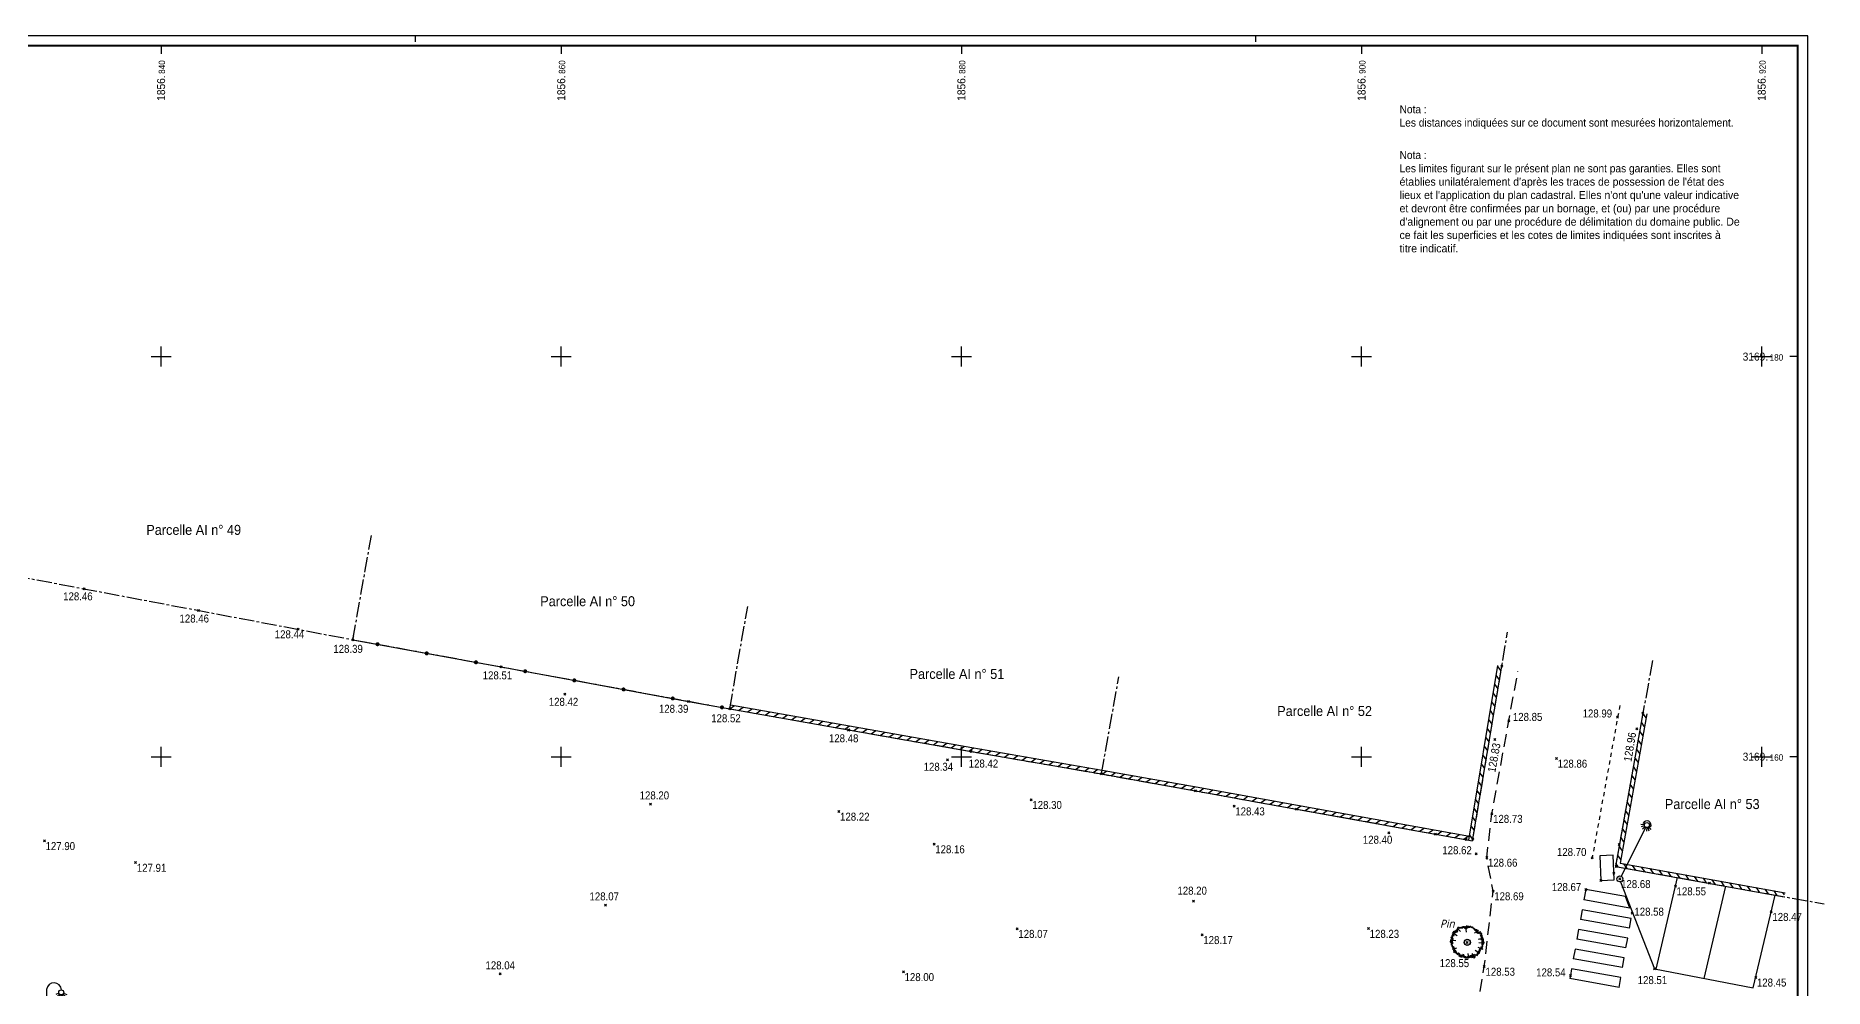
# Model space of a CAD drawing. Header units: millimetres. Extents: x 1856675 to 1856923, y 3169023 to 3169196.
# Drawn here: x 1856833.7 to 1856923.1, y 3169148.4 to 3169196 of the extents above; entities that cross this region are included whole.
import ezdxf
from ezdxf.enums import TextEntityAlignment as Align

# ---------------------------------------------------------------- set-up
doc = ezdxf.new("R2010")
doc.units = ezdxf.units.MM
doc.header["$PDMODE"] = 3
doc.header["$PDSIZE"] = 0.05
for name, pattern in [('AXES2', [28.575, 19.05, -3.175, 3.175, -3.175]), ('CACHE', [9.525, 6.35, -3.175]), ('Grille', [0.4, 0.2, -0.2])]:
    doc.linetypes.add(name, pattern=pattern)
for name, color, linetype in [('Carroyage(2)', 7, 'Continuous'), ('Carroyage(2)_Croix', 7, 'Continuous'), ('Carroyage(2)_Textes', 7, 'Continuous'), ('Chemin', 45, 'CACHE'), ('Clôture Symboles', 7, 'Continuous'), ('Elements de Voirie', 251, 'Continuous'), ('Lignes Blanches Voirie', 7, 'CACHE'), ('Limites', 1, 'AXES2'), ('Mise en Page', 7, 'Continuous'), ('Murs', 7, 'Continuous'), ('Murs Hachures', 7, 'Continuous'), ('Parking', 251, 'Continuous'), ('Points Topo', 7, 'Continuous'), ('Points Topo Altitude', 7, 'Continuous'), ('Réseaux Sol', 151, 'Continuous'), ('Textes', 7, 'Continuous'), ('Végétation', 102, 'Continuous')]:
    doc.layers.add(name, color=color, linetype=linetype)
doc.styles.add('Pts Topo SPE', font='', dxfattribs={"width": 0.9})
doc.styles.get("Standard").update_dxf_attribs({"font": '', "width": 0.95, "height": 0.4})
doc.styles.get('Pts Topo SPE').set_extended_font_data('Titillium Web Light')
doc.styles.get('Standard').set_extended_font_data('Titillium Web')
pattern_1 = [(304.8077, (1856911.8259, 3169139.8014), (0.2606907, 0.1812364), [])]

# ---------------------------------------------------------------- blocks, each defined once
blk = doc.blocks.new('SPE81')
at = {"layer": 'Elements de Voirie'}
blk.add_line((0, 3.15), (0, 0.15), dxfattribs=at)
at = {"layer": 'Elements de Voirie', "flags": 128}
for points in [[(0.621, 2.962), (0.46, 2.895)], [(0.648, 2.922), (0.525, 2.798)], [(0.689, 2.895), (0.622, 2.733)], [(0.737, 2.885), (0.737, 2.71)], [(0.784, 2.895), (0.85, 2.733)], [(0.824, 2.921), (0.947, 2.796)], [(0.852, 2.962), (1.013, 2.894)]]:
    blk.add_lwpolyline(points, dxfattribs=at)
at = {"layer": 'Elements de Voirie'}
for centre, radius in [((0.737, 3.01), 0.125), ((0, 0), 0.15)]:
    blk.add_circle(centre, radius, dxfattribs=at)
blk.add_arc((0.374, 3.111), 0.376, 3.62081, 174.02681, dxfattribs=at)
blk = doc.blocks.new('PointTopo_SPE')
at = {"color": 0}
blk.add_point((0, 0), dxfattribs=at)
at = {"layer": 'Points Topo Altitude', "style": 'Pts Topo SPE', "width": 0.9}
blk.add_attdef('ALT', text='', height=0.4, dxfattribs=at).set_placement((0.06, -0.06), align=Align.TOP_LEFT)
blk = doc.blocks.new('SPE34')
at = {"layer": 'Végétation'}
h = blk.add_hatch(color=34, dxfattribs=at)
h.dxf.hatch_style = 1
h.paths.add_polyline_path([(-0.161, 0, 1), (0.161, 0, 1)])
h.paths.add_polyline_path([(0.144, 0, -1), (-0.144, 0, -1)], flags=16)
at = {"layer": 'Végétation', "linetype": 'Continuous'}
for p, q in [((-0.874, 0.048), (-0.724, 0.04)), ((-0.865, 0.108), (-0.574, 0.093)), ((-0.863, 0.008), (-0.723, 0.02)), ((-0.844, 0.068), (-0.724, 0.07)), ((-0.838, 0.259), (-0.706, 0.191)), ((-0.836, 0.149), (-0.705, 0.121)), ((-0.817, 0.209), (-0.706, 0.151)), ((-0.799, 0.33), (-0.708, 0.281)), ((-0.798, 0.29), (-0.717, 0.241)), ((-0.794, 0.354), (-0.702, 0.319)), ((-0.77, 0.391), (-0.659, 0.342)), ((-0.752, 0.491), (-0.509, 0.335)), ((-0.741, 0.431), (-0.67, 0.372)), ((-0.712, 0.522), (-0.601, 0.444)), ((-0.703, 0.552), (-0.601, 0.464)), ((-0.673, 0.563), (-0.592, 0.504)), ((-0.643, 0.583), (-0.552, 0.515)), ((-0.614, 0.604), (-0.502, 0.496)), ((-0.564, 0.605), (-0.482, 0.536)), ((-0.534, 0.655), (-0.473, 0.596)), ((-0.515, 0.666), (-0.453, 0.607)), ((-0.505, 0.706), (-0.342, 0.548)), ((-0.496, 0.756), (-0.425, 0.687)), ((-0.467, 0.777), (-0.395, 0.698)), ((-0.416, 0.758), (-0.365, 0.708)), ((-0.356, 0.779), (-0.325, 0.699)), ((-0.306, 0.77), (-0.295, 0.69)), ((-0.276, 0.77), (-0.265, 0.69)), ((-0.226, 0.801), (-0.225, 0.741)), ((-0.196, 0.792), (-0.195, 0.721)), ((-0.177, 0.812), (-0.155, 0.702)), ((-0.136, 0.793), (-0.124, 0.673)), ((-0.096, 0.773), (-0.061, 0.513)), ((-0.076, 0.814), (-0.054, 0.664)), ((-0.037, 0.835), (-0.024, 0.694)), ((-0.006, 0.825), (0.006, 0.705)), ((0.034, 0.826), (0.035, 0.725)), ((0.064, 0.816), (0.065, 0.726)), ((0.104, 0.817), (0.096, 0.726)), ((0.134, 0.827), (0.135, 0.737)), ((0.184, 0.798), (0.166, 0.728)), ((0.225, 0.799), (0.206, 0.718)), ((0.255, 0.779), (0.236, 0.709)), ((0.296, 0.75), (0.266, 0.699)), ((0.336, 0.731), (0.297, 0.67)), ((0.377, 0.691), (0.328, 0.62)), ((0.528, 0.624), (0.351, 0.46)), ((0.397, 0.661), (0.369, 0.581)), ((0.448, 0.662), (0.419, 0.582)), ((0.478, 0.633), (0.439, 0.572)), ((0.52, 0.523), (0.441, 0.482)), ((0.559, 0.594), (0.47, 0.532)), ((0.551, 0.504), (0.481, 0.462)), ((0.601, 0.504), (0.512, 0.443)), ((0.787, 0.207), (0.537, 0.142)), ((0.671, 0.526), (0.542, 0.443)), ((0.651, 0.485), (0.572, 0.434)), ((0.692, 0.466), (0.622, 0.425)), ((0.723, 0.396), (0.624, 0.344)), ((0.744, 0.356), (0.645, 0.305)), ((0.722, 0.436), (0.653, 0.405)), ((0.808, 0.167), (0.658, 0.134)), ((0.755, 0.307), (0.675, 0.285)), ((0.755, 0.286), (0.676, 0.245)), ((0.776, 0.237), (0.676, 0.205)), ((0.828, 0.127), (0.708, 0.125)), ((0.829, 0.087), (0.709, 0.085)), ((0.81, 0.057), (0.709, 0.055)), ((0.82, 0.027), (0.71, 0.025)), ((0.798, 0.117), (0.718, 0.105)), ((-0.832, -0.042), (-0.712, -0.04)), ((-0.831, -0.102), (-0.741, -0.1)), ((-0.822, -0.072), (-0.742, -0.07)), ((-0.803, -0.021), (-0.703, -0.009)), ((-0.791, -0.131), (-0.741, -0.12)), ((-0.79, -0.161), (-0.72, -0.16)), ((-0.769, -0.201), (-0.71, -0.18)), ((-0.749, -0.231), (-0.679, -0.21)), ((-0.748, -0.261), (-0.639, -0.229)), ((-0.737, -0.341), (-0.518, -0.277)), ((-0.727, -0.311), (-0.618, -0.269)), ((-0.696, -0.39), (-0.606, -0.349)), ((-0.695, -0.431), (-0.586, -0.369)), ((-0.684, -0.491), (-0.545, -0.418)), ((-0.665, -0.44), (-0.566, -0.388)), ((-0.644, -0.5), (-0.555, -0.448)), ((-0.613, -0.519), (-0.554, -0.478)), ((-0.583, -0.529), (-0.514, -0.498)), ((-0.553, -0.559), (-0.493, -0.517)), ((-0.522, -0.578), (-0.423, -0.516)), ((-0.511, -0.618), (-0.403, -0.516)), ((-0.441, -0.627), (-0.372, -0.556)), ((-0.42, -0.667), (-0.352, -0.585)), ((-0.41, -0.707), (-0.331, -0.615)), ((-0.389, -0.716), (-0.311, -0.625)), ((-0.349, -0.736), (-0.281, -0.614)), ((-0.299, -0.715), (-0.27, -0.654)), ((-0.278, -0.765), (-0.191, -0.572)), ((-0.209, -0.713), (-0.22, -0.643)), ((-0.178, -0.753), (-0.189, -0.693)), ((-0.158, -0.743), (-0.15, -0.632)), ((-0.127, -0.782), (-0.119, -0.692)), ((-0.087, -0.801), (-0.089, -0.691)), ((-0.037, -0.801), (-0.038, -0.72)), ((-0.007, -0.8), (-0.008, -0.71)), ((0.043, -0.809), (0.022, -0.719)), ((0.053, -0.779), (0.041, -0.689)), ((0.073, -0.789), (0.049, -0.558)), ((0.123, -0.788), (0.091, -0.668)), ((0.143, -0.757), (0.131, -0.667)), ((0.203, -0.777), (0.161, -0.677)), ((0.233, -0.776), (0.171, -0.647)), ((0.264, -0.786), (0.201, -0.666)), ((0.293, -0.765), (0.211, -0.646)), ((0.394, -0.783), (0.25, -0.565)), ((0.354, -0.784), (0.261, -0.645)), ((0.371, -0.643), (0.331, -0.614)), ((0.413, -0.723), (0.351, -0.654)), ((0.63, -0.559), (0.387, -0.402)), ((0.432, -0.672), (0.391, -0.623)), ((0.462, -0.662), (0.401, -0.603)), ((0.502, -0.681), (0.441, -0.602)), ((0.491, -0.621), (0.451, -0.592)), ((0.541, -0.63), (0.48, -0.571)), ((0.59, -0.549), (0.489, -0.491)), ((0.57, -0.57), (0.489, -0.521)), ((0.551, -0.61), (0.49, -0.561)), ((0.55, -0.57), (0.5, -0.541)), ((0.787, -0.355), (0.545, -0.259)), ((0.619, -0.509), (0.548, -0.46)), ((0.629, -0.478), (0.558, -0.429)), ((0.658, -0.448), (0.578, -0.409)), ((0.862, -0.043), (0.58, -0.018)), ((0.657, -0.397), (0.596, -0.348)), ((0.668, -0.427), (0.597, -0.388)), ((0.727, -0.346), (0.646, -0.317)), ((0.707, -0.357), (0.657, -0.347)), ((0.765, -0.265), (0.665, -0.237)), ((0.776, -0.305), (0.665, -0.277)), ((0.851, -0.013), (0.71, -0.005)), ((0.793, -0.114), (0.712, -0.096)), ((0.783, -0.144), (0.713, -0.126)), ((0.774, -0.165), (0.713, -0.146)), ((0.775, -0.225), (0.714, -0.216)), ((0.822, -0.074), (0.732, -0.065)), ((0.802, -0.104), (0.732, -0.085)), ((0.784, -0.185), (0.744, -0.185))]:
    blk.add_line(p, q, dxfattribs=at)
at = {"layer": 'Végétation', "color": 34}
blk.add_circle((0, 0), 0.161, dxfattribs=at)
at = {"layer": 'Végétation', "color": 34, "linetype": 'Continuous'}
blk.add_circle((0, 0), 0.144, dxfattribs=at)
at = {"layer": 'Végétation', "insert": (-1.368, 1.131), "char_height": 0.4, "attachment_point": 1}
blk.add_mtext_dynamic_manual_height_columns('{\\fTrebuchet MS|b0|i1|c0|p34;Pin}', width=1.88918, gutter_width=12.5, heights=[0], dxfattribs=at)
blk = doc.blocks.new('SPE45')
at = {"layer": 'Réseaux Sol', "flags": 128}
blk.add_lwpolyline([(0, 0), (1, 0), (1, 1), (0, 1)], close=True, dxfattribs=at)
blk = doc.blocks.new('GeoRond')
at = {"const_width": 0.499}
blk.add_lwpolyline([(-0.2505, 0, 1), (0.2505, 0, 1)], format="xyb", close=True, dxfattribs=at)
blk = doc.blocks.new('SPE83')
at = {"layer": 'Elements de Voirie'}
blk.add_line((0, 2.885), (0, 0.15), dxfattribs=at)
at = {"layer": 'Elements de Voirie', "flags": 128}
for points in [[(-0.115, 2.962), (-0.277, 2.895)], [(-0.088, 2.922), (-0.212, 2.798)], [(-0.125, 3.01), (-0.211, 3.01)], [(-0.048, 2.895), (-0.115, 2.733)], [(0.047, 2.895), (0.114, 2.733)], [(0.088, 2.921), (0.21, 2.796)], [(0.115, 2.962), (0.277, 2.894)], [(0.211, 3.01), (0.125, 3.01)]]:
    blk.add_lwpolyline(points, dxfattribs=at)
at = {"layer": 'Elements de Voirie'}
for centre, radius in [((0, 3.01), 0.125), ((0, 0), 0.15)]:
    blk.add_circle(centre, radius, dxfattribs=at)
blk.add_arc((0, 3.01), 0.211, 0, 180, dxfattribs=at)

msp = doc.modelspace()

# ---------------------------------------------------------------- hatches: boundary and pattern name
at = {"layer": 'Murs Hachures', "linetype": 'Continuous'}
h = msp.add_hatch(dxfattribs=at)
h.set_pattern_fill('ANSI31', color=256, scale=0.1, angle=80.50936, style=0)
h.set_pattern_definition([(125.5094, (1856905.5645, 3169155.8711), (-0.258452, -0.184415), [])])
h.paths.add_polyline_path([(1856905.552, 3169155.796), (1856907.012, 3169164.528), (1856906.815, 3169164.561), (1856905.355, 3169155.831)])
h = msp.add_hatch(dxfattribs=at)
h.set_pattern_fill('ANSI31', color=256, scale=0.1, angle=349.93391, style=0)
h.set_pattern_definition([(34.9339, (1856868.42207, 3169162.39477), (-0.1818104, 0.2602907), [])])
h.paths.add_polyline_path([(1856868.422, 3169162.395), (1856874.366, 3169161.34), (1856880.491, 3169160.262), (1856886.999, 3169159.137), (1856891.7, 3169158.296), (1856896.757, 3169157.38), (1856903.69, 3169156.126), (1856905.355, 3169155.831), (1856905.388, 3169156.028), (1856903.726, 3169156.323), (1856896.793, 3169157.577), (1856891.735, 3169158.493), (1856887.034, 3169159.334), (1856880.526, 3169160.459), (1856874.401, 3169161.537), (1856868.457, 3169162.592)])
h = msp.add_hatch(dxfattribs=at)
h.set_pattern_fill('ANSI31', color=256, scale=0.1, angle=359.22872, style=0)
h.set_pattern_definition(pattern_1)
h.paths.add_polyline_path([(1856914.065, 3169162.173), (1856912.688, 3169154.517), (1856912.921, 3169154.678), (1856914.262, 3169162.137)])
h = msp.add_hatch(dxfattribs=at)
h.set_pattern_fill('ANSI31', color=256, scale=0.1, angle=359.22872, style=0)
h.set_pattern_definition(pattern_1)
h.paths.add_polyline_path([(1856912.688, 3169154.517), (1856921.129, 3169153), (1856921.166, 3169153.196), (1856912.921, 3169154.678)])
at = {"layer": 'Végétation'}
h = msp.add_hatch(dxfattribs=at)
h.set_pattern_fill('HAIE', color=256, scale=1.5)
h.set_pattern_definition([(109.290046, (1856718.763554, 3169107.298226), (-9, 25.5), [0.090508, -31.693922]), (161.56505, (1856718.36176, 3169108.6614), (-1.5, 2e-12), [0.094695, -4.648721]), (106.927513, (1856718.271914, 3169108.6914), (-6, 19.5), [0.10269, -35.959756]), (111.250506, (1856718.365994, 3169107.29265), (-3, 7.5), [0.129743, -28.840069]), (28.44293, (1856718.165114, 3169108.1658), (16.5, 9), [0.11664, -40.825392]), (83.65981, (1856718.15221, 3169108.05045), (-4e-13, 1.5), [0.11607, -13.467008]), (28.07249, (1856718.96454, 3169108.72553), (19.5, 10.5), [0.072626, -25.427374]), (69.44395, (1856719.02866, 3169107.36231), (1.5, 4.5), [0.07305, -12.742956]), (122.905243, (1856719.049964, 3169107.43071), (-3, 4.5), [0.086475, -30.28621]), (135, (1856719.1226, 3169107.5632), (-1.5, 2e-16), [0.054415, -2.066905]), (156.250506, (1856719.203864, 3169108.49055), (-24, 10.5), [0.116805, -40.852696]), (45, (1856719.0372, 3169108.4777), (2e-16, 1.5), [0.084633, -2.036687]), (48.36646, (1856719.04996, 3169108.26405), (10.5, 12), [0.05142, -18.010972]), (34.695154, (1856719.05851, 3169107.99915), (15, 10.5), [0.067575, -23.649507]), (128.290163, (1856718.536964, 3169108.73835), (-6, 7.5), [0.06918, -36.241975]), (72.25533, (1856718.690864, 3169107.9093), (10.5, 33), [0.11217, -39.261044]), (115.346176, (1856718.725064, 3169108.0161), (-1.5, 3), [0.08988, -31.445814]), (115.016893, (1856718.91766, 3169107.6915), (-1.5, 3), [0.13194, -24.697478]), (41.18593, (1856718.88331, 3169107.6615), (1.5, 1.5), [0.045405, -15.899814]), (63.43495, (1856718.8277, 3169107.5033), (6e-13, 1.5), [0.02867, -3.325432]), (131.18593, (1856718.44291, 3169107.5589), (-1.5, 1.5), [0.090855, -15.854364]), (159.44395, (1856718.52843, 3169107.7127), (-4.5, 1.5), [0.073053, -12.742953]), (19.798876, (1856718.271914, 3169107.86655), (16.5, 6), [0.050085, -39.805906]), (116.56505, (1856718.4686, 3169108.1529), (-1.5, 1.5), [0.02867, -3.325432]), (45, (1856718.6438, 3169108.2811), (2e-16, 1.5), [0.036277, -2.085043]), (56.30993, (1856718.82337, 3169108.16144), (1.5, 3), [0.030869, -5.377458]), (131.18593, (1856718.67811, 3169108.54185), (-1.5, 1.5), [0.045465, -15.899754]), (0, (1856718.237, 3169108.4177), (0, 1.5), [0.075, -1.425]), (146.30993, (1856717.7888, 3169107.4521), (-3, 1.5), [0.092355, -5.315972]), (143.1301, (1856717.8786, 3169107.97767), (-4.5, 3), [0.106836, -7.393164]), (36.38435, (1856717.711964, 3169107.98199), (6, 4.5), [0.100825, -35.300446]), (136.735705, (1856717.793104, 3169108.29387), (-24, 22.5), [0.099864, -34.917989]), (25.709954, (1856717.852964, 3169108.6401), (3, 1.5), [0.13764, -44.812332]), (127.405357, (1856717.968314, 3169107.5289), (-15, 19.5), [0.0915, -32.009902]), (45, (1856717.9812, 3169107.3067), (2e-16, 1.5), [0.042316, -2.079004]), (153.43495, (1856718.0325, 3169107.8794), (-1.5, -2e-12), [0.038152, -3.31595]), (167.47119, (1856718.08381, 3169107.50325), (-7.5, 1.5), [0.11832, -13.710997]), (45, (1856718.012, 3169108.2677), (2e-16, 1.5), [0.106066, -2.015254])])
h.paths.add_polyline_path([(1856821.471, 3169147.933), (1856816.444, 3169149.235), (1856816.173, 3169148.566), (1856816.201, 3169147.913), (1856821.081, 3169147.005), (1856822.39, 3169146.738, -1), (1856822.292, 3169146.758, -1), (1856822.39, 3169146.738), (1856824.84, 3169146.24, -1), (1856824.742, 3169146.26, -1), (1856824.84, 3169146.24), (1856826.501, 3169145.901), (1856829.748, 3169145.283, -1), (1856829.649, 3169145.301, -1), (1856829.748, 3169145.283), (1856832.336, 3169144.789), (1856837.098, 3169143.796, -1), (1856837, 3169143.816, -1), (1856837.098, 3169143.796), (1856840.983, 3169142.986), (1856844.458, 3169142.355, -1), (1856844.36, 3169142.373, -1), (1856844.458, 3169142.355), (1856854.297, 3169140.57, -1), (1856854.199, 3169140.588, -1), (1856854.297, 3169140.57), (1856859.416, 3169139.641), (1856861.67, 3169139.195, -1), (1856861.572, 3169139.214, -1), (1856861.67, 3169139.195), (1856869.027, 3169137.738, -1), (1856868.929, 3169137.758, -1), (1856869.027, 3169137.738), (1856874.078, 3169136.738), (1856874.31, 3169137.991), (1856873.795, 3169138.082), (1856873.795, 3169137.386, -0.414214), (1856873.945, 3169137.236, -1), (1856873.645, 3169137.236, -0.414214), (1856873.795, 3169137.386), (1856873.795, 3169138.082), (1856858.201, 3169140.82), (1856858.201, 3169140.561, -0.414214), (1856858.351, 3169140.411, -1), (1856858.051, 3169140.411, -0.414214), (1856858.201, 3169140.561), (1856858.201, 3169140.82), (1856857.988, 3169140.858), (1856851.437, 3169141.916), (1856846.978, 3169143.303), (1856841.465, 3169144.079), (1856834.423, 3169145.231, -1.349955), (1856834.14, 3169145.277), (1856832.313, 3169145.576), (1856826.893, 3169146.667)])

# ---------------------------------------------------------------- linework, layer by layer
at = {"layer": 'Carroyage(2)'}
for p, q in [((1856840, 3169195.539), (1856840, 3169195.139)), ((1856852.702, 3169196.039), (1856852.702, 3169195.739)), ((1856860, 3169195.539), (1856860, 3169195.139)), ((1856880, 3169195.539), (1856880, 3169195.139)), ((1856894.702, 3169196.039), (1856894.702, 3169195.739)), ((1856900, 3169195.539), (1856900, 3169195.139)), ((1856920, 3169195.539), (1856920, 3169195.139)), ((1856921.802, 3169180), (1856921.402, 3169180)), ((1856921.802, 3169160), (1856921.402, 3169160))]:
    msp.add_line(p, q, dxfattribs=at)
msp.add_lwpolyline([(1856684.702, 3169028.039), (1856922.302, 3169028.039), (1856922.302, 3169196.039), (1856684.702, 3169196.039)], close=True, dxfattribs=at)
at = {"layer": 'Carroyage(2)', "const_width": 0.1}
msp.add_lwpolyline([(1856921.802, 3169087.439), (1856921.802, 3169195.539), (1856685.202, 3169195.539), (1856685.202, 3169028.539), (1856880.302, 3169028.539)], dxfattribs=at)
at = {"layer": 'Carroyage(2)_Croix'}
for p, q in [((1856840, 3169179.5), (1856840, 3169180.5)), ((1856860, 3169179.5), (1856860, 3169180.5)), ((1856880, 3169179.5), (1856880, 3169180.5)), ((1856900, 3169179.5), (1856900, 3169180.5)), ((1856920, 3169179.5), (1856920, 3169180.5)), ((1856839.5, 3169180), (1856840.5, 3169180)), ((1856859.5, 3169180), (1856860.5, 3169180)), ((1856879.5, 3169180), (1856880.5, 3169180)), ((1856899.5, 3169180), (1856900.5, 3169180)), ((1856919.5, 3169180), (1856920.5, 3169180)), ((1856839.5, 3169160), (1856840.5, 3169160)), ((1856840, 3169159.5), (1856840, 3169160.5)), ((1856859.5, 3169160), (1856860.5, 3169160)), ((1856860, 3169159.5), (1856860, 3169160.5)), ((1856879.5, 3169160), (1856880.5, 3169160)), ((1856880, 3169159.5), (1856880, 3169160.5)), ((1856899.5, 3169160), (1856900.5, 3169160)), ((1856900, 3169159.5), (1856900, 3169160.5)), ((1856919.5, 3169160), (1856920.5, 3169160)), ((1856920, 3169159.5), (1856920, 3169160.5))]:
    msp.add_line(p, q, dxfattribs=at)
at = {"layer": 'Chemin', "color": 45, "ltscale": 0.1, "flags": 128}
msp.add_lwpolyline([(1856905.474, 3169145.436), (1856906.136, 3169149.51), (1856906.573, 3169153.282), (1856906.258, 3169154.962), (1856906.515, 3169157.152), (1856907.813, 3169164.261)], dxfattribs=at)
at = {"layer": 'Elements de Voirie', "flags": 128}
for points in [[(1856913.417, 3169152.435), (1856913.188, 3169153.005), (1856911.209, 3169153.369), (1856911.114, 3169152.841)], [(1856913.417, 3169152.435), (1856911.114, 3169152.841)], [(1856911.026, 3169152.349), (1856910.938, 3169151.857)], [(1856913.389, 3169151.424), (1856910.938, 3169151.857)], [(1856913.476, 3169151.917), (1856911.026, 3169152.349)], [(1856913.389, 3169151.424), (1856913.476, 3169151.917)], [(1856910.849, 3169151.365), (1856910.761, 3169150.873)], [(1856913.216, 3169150.44), (1856910.761, 3169150.873)], [(1856913.302, 3169150.932), (1856910.849, 3169151.365)], [(1856913.216, 3169150.44), (1856913.302, 3169150.932)], [(1856910.673, 3169150.38), (1856910.584, 3169149.888)], [(1856913.042, 3169149.455), (1856910.584, 3169149.888)], [(1856913.129, 3169149.947), (1856910.673, 3169150.38)], [(1856913.042, 3169149.455), (1856913.129, 3169149.947)], [(1856910.496, 3169149.396), (1856910.436, 3169149.062), (1856910.408, 3169148.904)], [(1856912.955, 3169148.962), (1856910.496, 3169149.396)], [(1856912.868, 3169148.47), (1856912.955, 3169148.962)], [(1856912.868, 3169148.47), (1856910.408, 3169148.904)]]:
    msp.add_lwpolyline(points, dxfattribs=at)
at = {"layer": 'Lignes Blanches Voirie', "linetype": 'Grille', "flags": 128}
msp.add_lwpolyline([(1856912.907, 3169162.559), (1856911.525, 3169154.939)], dxfattribs=at)
at = {"layer": 'Limites', "ltscale": 0.04, "flags": 128}
for points in [[(1856784.303, 3169177.801), (1856791.543, 3169176.491), (1856812.209, 3169172.805), (1856820.314, 3169171.376), (1856826.456, 3169170.233), (1856832.568, 3169169.073), (1856849.591, 3169165.849), (1856868.422, 3169162.395), (1856880.491, 3169160.262), (1856886.999, 3169159.137), (1856896.757, 3169157.38), (1856905.552, 3169155.796)], [(1856849.591, 3169165.849), (1856850.511, 3169171.056)], [(1856868.422, 3169162.395), (1856869.318, 3169167.503)], [(1856905.552, 3169155.796), (1856907.296, 3169166.228)], [(1856914.538, 3169164.805), (1856912.688, 3169154.517), (1856923.125, 3169152.641)], [(1856886.999, 3169159.137), (1856887.876, 3169163.998)]]:
    msp.add_lwpolyline(points, dxfattribs=at)
at = {"layer": 'Murs', "flags": 128}
for points in [[(1856849.591, 3169165.849), (1856849.629, 3169166.045)], [(1856849.591, 3169165.849), (1856854.155, 3169165.001), (1856856.996, 3169164.495), (1856860.512, 3169163.841), (1856866.361, 3169162.767), (1856868.422, 3169162.395)], [(1856905.355, 3169155.831), (1856906.815, 3169164.561)], [(1856905.552, 3169155.796), (1856907.012, 3169164.528)], [(1856868.422, 3169162.395), (1856868.457, 3169162.592)], [(1856868.422, 3169162.395), (1856874.366, 3169161.34), (1856880.491, 3169160.262), (1856886.999, 3169159.137), (1856891.7, 3169158.296), (1856896.757, 3169157.38), (1856903.69, 3169156.126), (1856905.552, 3169155.796)], [(1856868.457, 3169162.592), (1856874.401, 3169161.537), (1856880.526, 3169160.459), (1856887.034, 3169159.334), (1856891.735, 3169158.493), (1856896.793, 3169157.577), (1856903.726, 3169156.323), (1856905.388, 3169156.028)], [(1856914.065, 3169162.173), (1856912.688, 3169154.517)], [(1856914.262, 3169162.137), (1856912.921, 3169154.678)], [(1856912.688, 3169154.517), (1856921.129, 3169153)], [(1856912.921, 3169154.678), (1856921.166, 3169153.196)]]:
    msp.add_lwpolyline(points, dxfattribs=at)
at = {"layer": 'Parking', "flags": 128}
msp.add_lwpolyline([(1856912.951, 3169153.747), (1856914.634, 3169149.389), (1856919.576, 3169148.439)], dxfattribs=at)
for points, elevation in [([(1856914.721, 3169149.372), (1856915.784, 3169153.96)], 128.503), ([(1856917.124, 3169148.91), (1856918.213, 3169153.524)], 128.486), ([(1856919.576, 3169148.439), (1856920.672, 3169153.082)], 128.448)]:
    msp.add_lwpolyline(points, dxfattribs=dict(at, elevation=elevation))

# ---------------------------------------------------------------- block references
at = {"layer": 'Clôture Symboles', "xscale": 0.2, "yscale": 0.2, "zscale": 0.2}
for p, rotation in [((1856850.82, 3169165.621), 349.4704109833121), ((1856853.278, 3169165.164), 349.4704109833121), ((1856855.738, 3169164.719), 349.9042117171829), ((1856858.198, 3169164.271), 349.4610841869008), ((1856860.655, 3169163.814), 349.5963573336228), ((1856863.114, 3169163.363), 349.5963573336228), ((1856865.573, 3169162.911), 349.5963573336228), ((1856868.033, 3169162.465), 349.7675029040971)]:
    msp.add_blockref('GeoRond', p, dxfattribs=dict(at, rotation=rotation))
at = {"layer": 'Elements de Voirie', "rotation": 333.3061992071337}
msp.add_blockref('SPE83', (1856912.912, 3169153.892), dxfattribs=at)
at = {"layer": 'Elements de Voirie', "color": 7}
msp.add_blockref('SPE81', (1856834.275, 3169145.211), dxfattribs=at)
at = {"layer": 'Points Topo'}
ref = msp.add_blockref('PointTopo_SPE', (1856836.157, 3169168.385, 128.462), dxfattribs=at)
ref.add_attrib('ALT', '128.46', dxfattribs={"layer": 'Points Topo Altitude', "height": 0.4, "style": 'Pts Topo SPE', "width": 0.9}).set_placement((1856835.107, 3169168.215, 128.462), align=Align.TOP_LEFT)
ref = msp.add_blockref('PointTopo_SPE', (1856841.875, 3169167.311, 128.461), dxfattribs=at)
ref.add_attrib('ALT', '128.46', dxfattribs={"layer": 'Points Topo Altitude', "height": 0.4, "style": 'Pts Topo SPE', "width": 0.9}).set_placement((1856840.921, 3169167.107, 128.461), align=Align.TOP_LEFT)
ref = msp.add_blockref('PointTopo_SPE', (1856846.844, 3169166.379, 128.438), dxfattribs=at)
ref.add_attrib('ALT', '128.44', dxfattribs={"layer": 'Points Topo Altitude', "height": 0.4, "style": 'Pts Topo SPE', "width": 0.9}).set_placement((1856845.682, 3169166.319, 128.438), align=Align.TOP_LEFT)
ref = msp.add_blockref('PointTopo_SPE', (1856849.591, 3169165.849, 128.393), dxfattribs=at)
ref.add_attrib('ALT', '128.39', dxfattribs={"layer": 'Points Topo Altitude', "height": 0.4, "style": 'Pts Topo SPE', "width": 0.9}).set_placement((1856848.61, 3169165.592, 128.393), align=Align.TOP_LEFT)
ref = msp.add_blockref('PointTopo_SPE', (1856856.996, 3169164.495, 128.509), dxfattribs=at)
ref.add_attrib('ALT', '128.51', dxfattribs={"layer": 'Points Topo Altitude', "height": 0.4, "style": 'Pts Topo SPE', "width": 0.9}).set_placement((1856856.075, 3169164.266, 128.509), align=Align.TOP_LEFT)
for p in [(1856907.012, 3169164.528), (1856914.065, 3169162.173), (1856886.999, 3169159.137), (1856891.7, 3169158.296), (1856896.757, 3169157.38), (1856903.69, 3169156.126), (1856905.224, 3169155.854), (1856905.564, 3169155.871), (1856912.884, 3169155.605), (1856912.73, 3169154.509), (1856911.962, 3169153.819), (1856912.617, 3169154.172), (1856917.389, 3169153.672)]:
    msp.add_blockref('PointTopo_SPE', p, dxfattribs=at)
ref = msp.add_blockref('PointTopo_SPE', (1856860.179, 3169163.123, 128.424), dxfattribs=at)
ref.add_attrib('ALT', '128.42', dxfattribs={"layer": 'Points Topo Altitude', "height": 0.4, "style": 'Pts Topo SPE', "width": 0.9}).set_placement((1856859.377, 3169162.944, 128.424), align=Align.TOP_LEFT)
ref = msp.add_blockref('PointTopo_SPE', (1856866.361, 3169162.767, 128.387), dxfattribs=at)
ref.add_attrib('ALT', '128.39', dxfattribs={"layer": 'Points Topo Altitude', "height": 0.4, "style": 'Pts Topo SPE', "width": 0.9}).set_placement((1856864.882, 3169162.595, 128.387), align=Align.TOP_LEFT)
ref = msp.add_blockref('PointTopo_SPE', (1856868.422, 3169162.395, 128.518), dxfattribs=at)
ref.add_attrib('ALT', '128.52', dxfattribs={"layer": 'Points Topo Altitude', "height": 0.4, "style": 'Pts Topo SPE', "width": 0.9}).set_placement((1856867.497, 3169162.121, 128.518), align=Align.TOP_LEFT)
ref = msp.add_blockref('PointTopo_SPE', (1856912.8, 3169161.97, 128.985), dxfattribs=at)
ref.add_attrib('ALT', '128.99', dxfattribs={"layer": 'Points Topo Altitude', "height": 0.4, "style": 'Pts Topo SPE', "width": 0.9}).set_placement((1856911.05, 3169162.361, 128.985), align=Align.TOP_LEFT)
ref = msp.add_blockref('PointTopo_SPE', (1856907.363, 3169161.8, 128.847), dxfattribs=at)
ref.add_attrib('ALT', '128.85', dxfattribs={"layer": 'Points Topo Altitude', "height": 0.4, "style": 'Pts Topo SPE', "width": 0.9}).set_placement((1856907.564, 3169162.189, 128.847), align=Align.TOP_LEFT)
ref = msp.add_blockref('PointTopo_SPE', (1856874.366, 3169161.34, 128.484), dxfattribs=at)
ref.add_attrib('ALT', '128.48', dxfattribs={"layer": 'Points Topo Altitude', "height": 0.4, "style": 'Pts Topo SPE', "width": 0.9}).set_placement((1856873.38, 3169161.118, 128.484), align=Align.TOP_LEFT)
ref = msp.add_blockref('PointTopo_SPE', (1856906.669, 3169160.862, 128.829), dxfattribs=dict(at, rotation=79.6799972517395))
ref.add_attrib('ALT', '128.83', dxfattribs={"layer": 'Points Topo Altitude', "height": 0.4, "rotation": 79.68, "style": 'Pts Topo SPE', "width": 0.9}).set_placement((1856906.292, 3169159.263, 128.829), align=Align.TOP_LEFT)
ref = msp.add_blockref('PointTopo_SPE', (1856913.767, 3169161.39, 128.964), dxfattribs=dict(at, rotation=80.51291613572755))
ref.add_attrib('ALT', '128.96', dxfattribs={"layer": 'Points Topo Altitude', "height": 0.4, "rotation": 80.51292, "style": 'Pts Topo SPE', "width": 0.9}).set_placement((1856913.094, 3169159.794, 128.964), align=Align.TOP_LEFT)
ref = msp.add_blockref('PointTopo_SPE', (1856879.31, 3169159.837, 128.335), dxfattribs=at)
ref.add_attrib('ALT', '128.34', dxfattribs={"layer": 'Points Topo Altitude', "height": 0.4, "style": 'Pts Topo SPE', "width": 0.9}).set_placement((1856878.113, 3169159.697, 128.335), align=Align.TOP_LEFT)
ref = msp.add_blockref('PointTopo_SPE', (1856880.491, 3169160.262, 128.416), dxfattribs=at)
ref.add_attrib('ALT', '128.42', dxfattribs={"layer": 'Points Topo Altitude', "height": 0.4, "style": 'Pts Topo SPE', "width": 0.9}).set_placement((1856880.367, 3169159.858, 128.416), align=Align.TOP_LEFT)
ref = msp.add_blockref('PointTopo_SPE', (1856909.744, 3169159.911, 128.86), dxfattribs=at)
ref.add_attrib('ALT', '128.86', dxfattribs={"layer": 'Points Topo Altitude', "height": 0.4, "style": 'Pts Topo SPE', "width": 0.9}).set_placement((1856909.804, 3169159.851, 128.86), align=Align.TOP_LEFT)
ref = msp.add_blockref('PointTopo_SPE', (1856864.461, 3169157.623, 128.201), dxfattribs=at)
ref.add_attrib('ALT', '128.20', dxfattribs={"layer": 'Points Topo Altitude', "height": 0.4, "style": 'Pts Topo SPE', "width": 0.9}).set_placement((1856863.919, 3169158.265, 128.201), align=Align.TOP_LEFT)
ref = msp.add_blockref('PointTopo_SPE', (1856883.488, 3169157.847, 128.296), dxfattribs=at)
ref.add_attrib('ALT', '128.30', dxfattribs={"layer": 'Points Topo Altitude', "height": 0.4, "style": 'Pts Topo SPE', "width": 0.9}).set_placement((1856883.548, 3169157.787, 128.296), align=Align.TOP_LEFT)
ref = msp.add_blockref('PointTopo_SPE', (1856873.876, 3169157.261, 128.222), dxfattribs=at)
ref.add_attrib('ALT', '128.22', dxfattribs={"layer": 'Points Topo Altitude', "height": 0.4, "style": 'Pts Topo SPE', "width": 0.9}).set_placement((1856873.936, 3169157.201, 128.222), align=Align.TOP_LEFT)
ref = msp.add_blockref('PointTopo_SPE', (1856893.631, 3169157.525, 128.431), dxfattribs=at)
ref.add_attrib('ALT', '128.43', dxfattribs={"layer": 'Points Topo Altitude', "height": 0.4, "style": 'Pts Topo SPE', "width": 0.9}).set_placement((1856893.691, 3169157.465, 128.431), align=Align.TOP_LEFT)
ref = msp.add_blockref('PointTopo_SPE', (1856906.515, 3169157.152, 128.73), dxfattribs=at)
ref.add_attrib('ALT', '128.73', dxfattribs={"layer": 'Points Topo Altitude', "height": 0.4, "style": 'Pts Topo SPE', "width": 0.9}).set_placement((1856906.575, 3169157.092, 128.73), align=Align.TOP_LEFT)
ref = msp.add_blockref('PointTopo_SPE', (1856901.369, 3169156.199, 128.4), dxfattribs=at)
ref.add_attrib('ALT', '128.40', dxfattribs={"layer": 'Points Topo Altitude', "height": 0.4, "style": 'Pts Topo SPE', "width": 0.9}).set_placement((1856900.066, 3169156.05, 128.4), align=Align.TOP_LEFT)
ref = msp.add_blockref('PointTopo_SPE', (1856834.167, 3169155.792, 127.901), dxfattribs=at)
ref.add_attrib('ALT', '127.90', dxfattribs={"layer": 'Points Topo Altitude', "height": 0.4, "style": 'Pts Topo SPE', "width": 0.9}).set_placement((1856834.227, 3169155.732, 127.901), align=Align.TOP_LEFT)
ref = msp.add_blockref('PointTopo_SPE', (1856878.634, 3169155.63, 128.158), dxfattribs=at)
ref.add_attrib('ALT', '128.16', dxfattribs={"layer": 'Points Topo Altitude', "height": 0.4, "style": 'Pts Topo SPE', "width": 0.9}).set_placement((1856878.694, 3169155.57, 128.158), align=Align.TOP_LEFT)
ref = msp.add_blockref('PointTopo_SPE', (1856905.721, 3169155.152, 128.617), dxfattribs=at)
ref.add_attrib('ALT', '128.62', dxfattribs={"layer": 'Points Topo Altitude', "height": 0.4, "style": 'Pts Topo SPE', "width": 0.9}).set_placement((1856904.037, 3169155.525, 128.617), align=Align.TOP_LEFT)
ref = msp.add_blockref('PointTopo_SPE', (1856911.525, 3169154.939, 128.701), dxfattribs=at)
ref.add_attrib('ALT', '128.70', dxfattribs={"layer": 'Points Topo Altitude', "height": 0.4, "style": 'Pts Topo SPE', "width": 0.9}).set_placement((1856909.766, 3169155.437, 128.701), align=Align.TOP_LEFT)
ref = msp.add_blockref('PointTopo_SPE', (1856838.729, 3169154.705, 127.915), dxfattribs=at)
ref.add_attrib('ALT', '127.91', dxfattribs={"layer": 'Points Topo Altitude', "height": 0.4, "style": 'Pts Topo SPE', "width": 0.9}).set_placement((1856838.789, 3169154.645, 127.915), align=Align.TOP_LEFT)
ref = msp.add_blockref('PointTopo_SPE', (1856906.258, 3169154.962, 128.656), dxfattribs=at)
ref.add_attrib('ALT', '128.66', dxfattribs={"layer": 'Points Topo Altitude', "height": 0.4, "style": 'Pts Topo SPE', "width": 0.9}).set_placement((1856906.318, 3169154.902, 128.656), align=Align.TOP_LEFT)
ref = msp.add_blockref('PointTopo_SPE', (1856891.596, 3169152.783, 128.196), dxfattribs=at)
ref.add_attrib('ALT', '128.20', dxfattribs={"layer": 'Points Topo Altitude', "height": 0.4, "style": 'Pts Topo SPE', "width": 0.9}).set_placement((1856890.798, 3169153.503, 128.196), align=Align.TOP_LEFT)
ref = msp.add_blockref('PointTopo_SPE', (1856911.209, 3169153.369, 128.67), dxfattribs=at)
ref.add_attrib('ALT', '128.67', dxfattribs={"layer": 'Points Topo Altitude', "height": 0.4, "style": 'Pts Topo SPE', "width": 0.9}).set_placement((1856909.508, 3169153.684, 128.67), align=Align.TOP_LEFT)
ref = msp.add_blockref('PointTopo_SPE', (1856912.912, 3169153.892, 128.685), dxfattribs=at)
ref.add_attrib('ALT', '128.68', dxfattribs={"layer": 'Points Topo Altitude', "height": 0.4, "style": 'Pts Topo SPE', "width": 0.9}).set_placement((1856912.972, 3169153.832, 128.685), align=Align.TOP_LEFT)
ref = msp.add_blockref('PointTopo_SPE', (1856915.684, 3169153.53, 128.546), dxfattribs=at)
ref.add_attrib('ALT', '128.55', dxfattribs={"layer": 'Points Topo Altitude', "height": 0.4, "style": 'Pts Topo SPE', "width": 0.9}).set_placement((1856915.744, 3169153.47, 128.546), align=Align.TOP_LEFT)
ref = msp.add_blockref('PointTopo_SPE', (1856862.219, 3169152.582, 128.071), dxfattribs=at)
ref.add_attrib('ALT', '128.07', dxfattribs={"layer": 'Points Topo Altitude', "height": 0.4, "style": 'Pts Topo SPE', "width": 0.9}).set_placement((1856861.413, 3169153.217, 128.071), align=Align.TOP_LEFT)
ref = msp.add_blockref('PointTopo_SPE', (1856906.573, 3169153.282, 128.691), dxfattribs=at)
ref.add_attrib('ALT', '128.69', dxfattribs={"layer": 'Points Topo Altitude', "height": 0.4, "style": 'Pts Topo SPE', "width": 0.9}).set_placement((1856906.633, 3169153.222, 128.691), align=Align.TOP_LEFT)
ref = msp.add_blockref('PointTopo_SPE', (1856913.522, 3169152.175, 128.582), dxfattribs=at)
ref.add_attrib('ALT', '128.58', dxfattribs={"layer": 'Points Topo Altitude', "height": 0.4, "style": 'Pts Topo SPE', "width": 0.9}).set_placement((1856913.637, 3169152.452), align=Align.TOP_LEFT)
ref = msp.add_blockref('PointTopo_SPE', (1856920.476, 3169152.251, 128.475), dxfattribs=at)
ref.add_attrib('ALT', '128.47', dxfattribs={"layer": 'Points Topo Altitude', "height": 0.4, "style": 'Pts Topo SPE', "width": 0.9}).set_placement((1856920.536, 3169152.191, 128.475), align=Align.TOP_LEFT)
ref = msp.add_blockref('PointTopo_SPE', (1856882.789, 3169151.403, 128.072), dxfattribs=at)
ref.add_attrib('ALT', '128.07', dxfattribs={"layer": 'Points Topo Altitude', "height": 0.4, "style": 'Pts Topo SPE', "width": 0.9}).set_placement((1856882.849, 3169151.343, 128.072), align=Align.TOP_LEFT)
ref = msp.add_blockref('PointTopo_SPE', (1856892.032, 3169151.093, 128.166), dxfattribs=at)
ref.add_attrib('ALT', '128.17', dxfattribs={"layer": 'Points Topo Altitude', "height": 0.4, "style": 'Pts Topo SPE', "width": 0.9}).set_placement((1856892.092, 3169151.033, 128.166), align=Align.TOP_LEFT)
ref = msp.add_blockref('PointTopo_SPE', (1856900.347, 3169151.405, 128.232), dxfattribs=at)
ref.add_attrib('ALT', '128.23', dxfattribs={"layer": 'Points Topo Altitude', "height": 0.4, "style": 'Pts Topo SPE', "width": 0.9}).set_placement((1856900.407, 3169151.345, 128.232), align=Align.TOP_LEFT)
ref = msp.add_blockref('PointTopo_SPE', (1856905.287, 3169150.719, 128.552), dxfattribs=at)
ref.add_attrib('ALT', '128.55', dxfattribs={"layer": 'Points Topo Altitude', "height": 0.4, "style": 'Pts Topo SPE', "width": 0.9}).set_placement((1856903.906, 3169149.882, 128.552), align=Align.TOP_LEFT)
ref = msp.add_blockref('PointTopo_SPE', (1856856.947, 3169149.15, 128.044), dxfattribs=at)
ref.add_attrib('ALT', '128.04', dxfattribs={"layer": 'Points Topo Altitude', "height": 0.4, "style": 'Pts Topo SPE', "width": 0.9}).set_placement((1856856.215, 3169149.771, 128.044), align=Align.TOP_LEFT)
ref = msp.add_blockref('PointTopo_SPE', (1856877.1, 3169149.243, 127.995), dxfattribs=at)
ref.add_attrib('ALT', '128.00', dxfattribs={"layer": 'Points Topo Altitude', "height": 0.4, "style": 'Pts Topo SPE', "width": 0.9}).set_placement((1856877.16, 3169149.183, 127.995), align=Align.TOP_LEFT)
ref = msp.add_blockref('PointTopo_SPE', (1856906.136, 3169149.51, 128.53), dxfattribs=at)
ref.add_attrib('ALT', '128.53', dxfattribs={"layer": 'Points Topo Altitude', "height": 0.4, "style": 'Pts Topo SPE', "width": 0.9}).set_placement((1856906.196, 3169149.45, 128.53), align=Align.TOP_LEFT)
ref = msp.add_blockref('PointTopo_SPE', (1856910.436, 3169149.062, 128.537), dxfattribs=at)
ref.add_attrib('ALT', '128.54', dxfattribs={"layer": 'Points Topo Altitude', "height": 0.4, "style": 'Pts Topo SPE', "width": 0.9}).set_placement((1856908.728, 3169149.418, 128.537), align=Align.TOP_LEFT)
ref = msp.add_blockref('PointTopo_SPE', (1856914.634, 3169149.389, 128.506), dxfattribs=at)
ref.add_attrib('ALT', '128.51', dxfattribs={"layer": 'Points Topo Altitude', "height": 0.4, "style": 'Pts Topo SPE', "width": 0.9}).set_placement((1856913.803, 3169149.033, 128.506), align=Align.TOP_LEFT)
ref = msp.add_blockref('PointTopo_SPE', (1856919.701, 3169148.97, 128.448), dxfattribs=at)
ref.add_attrib('ALT', '128.45', dxfattribs={"layer": 'Points Topo Altitude', "height": 0.4, "style": 'Pts Topo SPE', "width": 0.9}).set_placement((1856919.761, 3169148.91, 128.448), align=Align.TOP_LEFT)
at = {"layer": 'Réseaux Sol', "color": 7, "xscale": 1.221013754372966, "yscale": 0.6724032285166197, "rotation": 272.8088935421046}
msp.add_blockref('SPE45', (1856911.902, 3169155.038), dxfattribs=at)
at = {"layer": 'Végétation', "color": 7}
msp.add_blockref('SPE34', (1856905.287, 3169150.719), dxfattribs=at)

# ---------------------------------------------------------------- texts
at = {"layer": 'Carroyage(2)_Textes', "width": 0.95}
for s, height, p in [('840', 0.32, (1856840.2, 3169194.135)), ('860', 0.32, (1856860.2, 3169194.135)), ('880', 0.32, (1856880.2, 3169194.135)), ('900', 0.32, (1856900.2, 3169194.135)), ('920', 0.32, (1856920.2, 3169194.135)), ('1856.', 0.4, (1856840.2, 3169192.787)), ('1856.', 0.4, (1856860.2, 3169192.787)), ('1856.', 0.4, (1856880.2, 3169192.787)), ('1856.', 0.4, (1856900.2, 3169192.787)), ('1856.', 0.4, (1856920.2, 3169192.787))]:
    msp.add_text(s, height=height, rotation=90, dxfattribs=at).set_placement(p)
for s, height, p in [('3169.', 0.4, (1856919.049, 3169179.8)), ('180', 0.32, (1856920.398, 3169179.8)), ('3169.', 0.4, (1856919.049, 3169159.8)), ('160', 0.32, (1856920.398, 3169159.8))]:
    msp.add_text(s, height=height, dxfattribs=at).set_placement(p)
at = {"layer": 'Mise en Page', "char_height": 0.4, "attachment_point": 1}
for s, insert, width in [('Nota :\\PLes distances indiquées sur ce document sont mesurées horizontalement{\\W0.98;.\\P\\H1.2x;\\W0.95; }', (1856901.9, 3169192.565), 37.33393), ("{\\C52;\\c48344;Nota :\\PLes limites figurant sur le présent plan ne sont pas garanties. Elles sont \\W0.98;établies unilatéralement d'après les traces de possession de l'état des lieux et l'application du plan cadastral. Elles n'ont qu'une valeur indicative et devront être confirmées par un bornage, et (ou) par une procédure d'alignement ou par une procédure de délimitation du domaine public. De ce fait les superficies et les cotes de limites indiquées sont inscrites à titre indicatif.\\C242;\\c2559163;\\P\\H1.2x;\\W0.95;\\C256; }", (1856901.9, 3169190.279), 17.01482)]:
    msp.add_mtext(s, dxfattribs=dict(at, insert=insert, width=width))
at = {"layer": 'Textes', "char_height": 0.5, "attachment_point": 1}
for s, insert in [('\\pi0.42687;Parcelle AI n° 49', (1856838.833, 3169171.59)), ('\\pi0.42309;Parcelle AI n° 50', (1856858.527, 3169168.023)), ('\\pi0.46805;Parcelle AI n° 51', (1856876.939, 3169164.387)), ('\\pi0.43304;Parcelle AI n° 52', (1856895.351, 3169162.533)), ('\\pi0.43236;Parcelle AI n° 53', (1856914.726, 3169157.882))]:
    msp.add_mtext_dynamic_manual_height_columns(s, width=5.61128, gutter_width=2, heights=[0], dxfattribs=dict(at, insert=insert))

doc.saveas('drawing.dxf')
